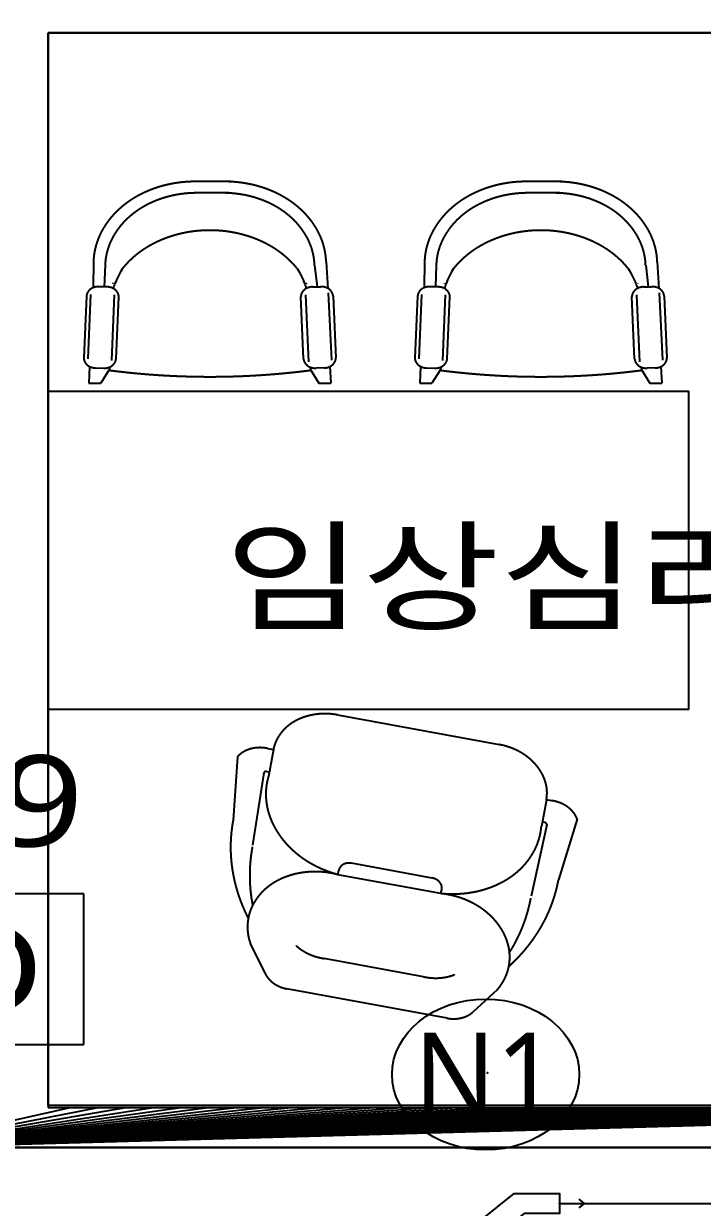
# Model space of a CAD drawing. Extents: x 11551484 to 2613213153046, y -2602833546311 to 14142.
# Drawn here: x 1300925540143 to 1301081582144, y -1301628905912 to -1301356682376 of the extents above; entities that cross this region are included whole.
import ezdxf
from ezdxf.enums import TextEntityAlignment as Align

# ---------------------------------------------------------------- set-up
doc = ezdxf.new("R2010")
doc.units = 0
doc.header["$LTSCALE"] = 1000
doc.header["$MEASUREMENT"] = 0
doc.header["$PDMODE"] = 35
doc.linetypes.add('DH-HID2', pattern=[1.2000000000000002, 0.8, -0.4])
doc.layers.get('0').update_dxf_attribs({"linetype": 'CONTINUOUS'})
for name, color, linetype in [('03-TEXT', 3, 'CONTINUOUS'), ('DVM_JOINT', 6, 'CONTINUOUS'), ('DVM_PIPE', 3, 'CONTINUOUS'), ('DVM_PIPE_MARK', 2, 'CONTINUOUS'), ('DVM_PIPE_MARK_LEN', 7, 'CONTINUOUS'), ('DVM_ROOM', 2, 'CONTINUOUS'), ('DVM_UNIT_BP', 7, 'CONTINUOUS'), ('DVM_UNIT_LP', 3, 'CONTINUOUS'), ('FU-FURM', 251, 'DH-HID2'), ('wall', 3, 'CONTINUOUS')]:
    doc.layers.add(name, color=color, linetype=linetype)
doc.layers.add('DVM_PMAT_MARK', color=6, linetype='CONTINUOUS', lineweight=25)
doc.styles.add('DVM_DEFAULT', font='malgun.ttf')
doc.styles.add('맑은 고딕', font='malgun.ttf')
pattern_1 = [(45, (-34694.73136349209, 110.6576521303505), (-35.35533905932738, 35.35533905932738), [])]

# ---------------------------------------------------------------- blocks, each defined once
blk = doc.blocks.new('F-123')
at = {"layer": 'FU-FURM'}
for p, q in [((42.47350075921531, 491.4605338691181), (-32.96147168626521, 491.4602996555914)), ((38.32481763634678, 462.7917416762648), (-29.56654631310994, 462.7918002296647)), ((-236.2190147402089, 289.2896831228136), (-236.7055348320519, 224.1474592422601)), ((236.2189875559761, 289.2895074627158), (239.5246190141097, 222.4946142365661)), ((-212.498569275218, 280.8380287026521), (-214.1810422947692, 226.3540436279873)), ((-179.2528930410281, 268.5487267508142), (-181.3991088849089, 263.9647577497672)), ((-177.1463178400827, 272.6601113662036), (-179.2528930410281, 268.5487267508142)), ((177.1464077626642, 272.6601113662036), (179.2528658567808, 268.5484339838877)), ((179.2528658567808, 268.5484339838877), (181.3991988074322, 263.9646991963527)), ((212.6958084514972, 280.8380287026521), (217.6497763045536, 226.4751320321084)), ((-189.4523660605428, 243.9042502870288), (-191.1001754750268, 239.2072146957071)), ((-187.6120331099173, 248.8784776119137), (-189.4523660605428, 243.9042502870288)), ((-185.6252581386307, 253.9798243398691), (-187.6120331099173, 248.8784776119137)), ((-183.5388253027722, 259.0587451205211), (-185.6252581386307, 253.9798243398691)), ((-181.3991088849089, 263.9647577497672), (-183.5388253027722, 259.0587451205211)), ((181.3991988074322, 263.9646991963527), (183.5387395651833, 259.0585694603942)), ((183.5387395651833, 259.0585694603942), (185.6251724009689, 253.9798828932835)), ((185.6251724009689, 253.9798828932835), (187.6121230324261, 248.8785947187134)), ((187.6121230324261, 248.8785947187134), (189.4525730898804, 243.9043673938577)), ((189.4525730898804, 243.9043673938577), (191.10032395095, 239.2072146957071)), ((-208.5227357505737, 226.1563088404364), (-224.8581352912825, 226.7267944891501)), ((-195.3256220881249, 224.3085981630575), (-195.9165428687938, 221.1727715269808)), ((-194.5850974038131, 227.5947898967279), (-195.3256220881249, 224.3085981630575)), ((-193.6583729491631, 231.1111549942871), (-194.5850974038131, 227.5947898967279)), ((-192.5087357505781, 234.9368576349225), (-193.6583729491631, 231.1111549942871)), ((-191.1001754750268, 239.2072146957071), (-192.5087357505781, 234.9368576349225)), ((191.10032395095, 239.2072146957071), (192.5085329061603, 234.9368576349225)), ((192.5085329061603, 234.9368576349225), (193.6582872115596, 231.1110964408726)), ((193.6582872115596, 231.1110964408726), (194.5849531128242, 227.5949070034258)), ((194.5849531128242, 227.5949070034258), (195.7946660864163, 222.2278450057056)), ((208.5226500129265, 226.1564259471488), (224.858049553708, 226.7269115958625)), ((-250.3102971741991, 203.0275453502109), (-255.7418264509124, 47.49341331802134)), ((-242.2473201362973, 206.7174626865453), (-247.8905199066739, 44.94036854192382)), ((-194.2784533165341, 205.7769781860552), (-199.4515279434218, 41.17813777267293)), ((-190.2534935002568, 45.20661079224374), (-184.8221984371285, 200.740625717619)), ((190.2535248694239, 45.20661079224374), (184.8221126994813, 200.7407428243168)), ((194.016809599625, 206.040936854246), (200.0604559830736, 37.3158392651676)), ((240.3531494389081, 211.5810241101863), (246.9006477167186, 41.84869115961192)), ((250.3102699899664, 203.0275453502109), (255.7417407132798, 47.49347187143576)), ((-244.3664257620349, 25.89810447764467), (-245.730192696612, -16.38218369685637)), ((-203.4639573349214, 24.26815384622023), (-203.7195428687792, 16.347695752047)), ((243.7573262471469, 25.52318714118155), (245.7302826191353, -16.38218369685637)), ((-232.041347690867, 22.07784730191634), (-215.6691766231324, 21.50601492538408)), ((-204.7753189882151, 16.38177382315916), (-221.1572684715738, -16.38230080367066)), ((204.7752332505825, 16.38177382315916), (204.3015363504874, 23.85213203217427)), ((204.7752332505825, 16.38177382315916), (221.1571827339267, -16.38230080367066)), ((232.0412619532199, 22.07784730191634), (215.6692079922414, 21.50619058549637)), ((-245.730192696612, -16.38218369685637), (-221.1572684715738, -16.38230080367066)), ((221.1571827339267, -16.38230080367066), (245.7302826191353, -16.38218369685637))]:
    blk.add_line(p, q, dxfattribs=at)
for centre, radius, start, end in [((-29.49757042334568, 284.6502640643303), 206.7734982778416, 90.83812199976282, 178.7143300002496), ((29.49748468571306, 284.6503811710427), 206.7734982778416, 1.285573000321378, 89.16188500000861), ((-26.44928110073124, 276.6628208955517), 186.0960723306544, 90.83807399987663, 178.7144210000752), ((26.64652027699594, 276.6628794489516), 186.0960723306544, 1.285554999842787, 89.16189200020295), ((-7.214552351797465e-05, 157.0747887485195), 211.5203628013778, 33.12382300035236, 146.8761480002216), ((-225.7155910892707, 202.1689770379307), 24.57298277841562, 88.0002430001321, 178.0002700000709), ((-209.3802501018454, 201.5983157290175), 24.57298277841562, 357.9997610001627, 88.00006899987858), ((-7.214552351797465e-05, 157.0747887485195), 211.5203628013778, 158.2782829998519, 158.4011099998542), ((209.380281471027, 201.5984328358172), 24.57298277841562, 91.99999300025696, 182.0002950003238), ((-7.214552351797465e-05, 157.0747887485195), 211.5203628013778, 21.59888799954956, 21.72170300017107), ((225.7155053516235, 202.1688013777166), 24.57298277841562, 2.000234000048807, 91.99973500013785), ((-231.1838333395372, 46.63589896674966), 24.57298277841562, 178.0001270001062, 268.0002609999452), ((-214.8116622718026, 46.0642422503297), 24.57298277841562, 268.0000840000845, 357.9999550000141), ((214.8115765341554, 46.06412514351541), 24.57298277841562, 181.9998680001053, 272.0001199997477), ((231.18374760189, 46.6358404133498), 24.57298277841562, 271.9998709997288, 2.000118000417714), ((4.496129076869693e-05, 1288.036033295066), 1288.036033295063, 260.8521540000509, 279.1478419998664)]:
    blk.add_arc(centre, radius, start, end, dxfattribs=at)
blk = doc.blocks.new('F-127')
at = {"layer": 'FU-FURM'}
for p, q in [((-160.7321544173756, 702.6015201604823), (170.2072524317482, 700.3664846457978)), ((-250.445935096519, 609.8917697166908), (-210.0434228023078, 675.3153368344647)), ((258.6606557859777, 606.4534626192544), (219.1454790826392, 672.4167625988921)), ((-98.23143481978332, 610.1773166152489), (106.4638970290252, 608.7948842820042)), ((-103.5473912009038, 396.3083404424615), (-103.6250559387408, 384.8086026981255)), ((-103.5473912009038, 396.3083404424615), (108.8907251631317, 394.873616366327)), ((108.8907251631317, 394.873616366327), (108.8130604252947, 383.373878621991)), ((-291.0811871576734, 178.962837936102), (-285.2292810499639, 363.1482825211642)), ((-80.78090992574289, 361.6537977338667), (85.65825546103588, 360.5297326090367)), ((293.4718152067653, 175.0149952390129), (290.108162560573, 359.2626781090221)), ((-349.7323596099013, 151.8653651796849), (-333.7109271603258, 310.460781892034)), ((351.7516427932569, 147.1278161724622), (337.8737571076053, 305.9251612031803)), ((-285.5007461529894, 174.4320944694919), (-280.5786036683567, 174.3988522413638)), ((-280.9669273574982, 116.9001635198147), (-280.5009389305342, 185.8985899856634)), ((282.5202221139189, 113.0945913664764), (282.9862105408538, 182.0930178323615)), ((287.8306882876786, 170.5600378598901), (282.9085458030022, 170.5932800880255)), ((-292.466665101776, 116.9778282575935), (-280.9669273574982, 116.9001635198147)), ((294.0199598582258, 113.0169266286466), (282.5202221139189, 113.0945913664764)), ((166.7461972925521, -1.126138698433351), (-166.7461972925521, 1.126138698440627))]:
    blk.add_line(p, q, dxfattribs=at)
for centre, radius, start, end in [((-161.120478106488, 645.1028314388968), 57.49999999989085, 89.6130525629817, 148.3024764638691), ((169.8189287426358, 642.8677959242123), 57.49999999989085, 30.92362866266467, 89.6130525629817), ((-116.2779664417758, 544.86119808488), 149.0973475944542, 154.1407541550238, 274.8981249750782), ((-102.9095511062042, 516.0723762219932), 94.22114719322936, 87.15407236006284, 126.9896893789537), ((109.8705485243845, 514.635342524416), 94.22114719322936, 52.23641574803334, 92.07203276655291), ((123.6265836005186, 543.2409764419572), 149.0973475944542, 264.3279801519721, 25.08535097139314), ((113.4151577469747, 309.0599027385106), 447.1282794310072, 147.901822922826, 179.8204886649624), ((-109.2304628272104, 310.5635643118003), 447.1282794310072, 359.4056164626941, 31.32428220430352), ((191.0291597408941, 365.2335220000241), 476.0589131693857, 162.0130095281785, 179.7111775234596), ((-186.0786702331679, 367.7803610147312), 476.0589131693857, 359.5149276016638, 17.21309559939859), ((-84.75237996911164, 200.2328504821926), 196.2726913237246, 95.49644273786069, 184.1881755073056), ((-80.62558045009791, 384.6532732225023), 22.99999999995634, 179.6130525638926, 269.6130525629817), ((87.44911459881405, 199.0698688363627), 196.2726913237246, 355.0379296188993, 83.72966238887804), ((85.81358493665175, 383.5292080976506), 22.99999999995634, 269.6130525629817, 359.6130525638926), ((-285.4619137840782, 180.1819633416599), 5.749999999989085, 177.888951007154, 269.6130525629817), ((287.8695206565753, 176.3099067320582), 5.749999999989085, 269.6130525629817, 1.337154119739256), ((-294.7887751518865, 177.6090146888673), 60.67563731141178, 205.1052965178918, 272.1932955449552), ((297.1607794479787, 173.611218566497), 60.67563731141178, 267.0328095814857, 334.1208086084733), ((-165.9695499143272, 116.1235161415752), 114.9999999997817, 179.6130525638926, 269.6130525629817), ((167.5228446707624, 113.8712387446722), 114.9999999997817, 269.6130525629817, 359.6130525638926)]:
    blk.add_arc(centre, radius, start, end, dxfattribs=at)
blk = doc.blocks.new('DVM_BACKGROUND')
at = {"layer": 'wall', "ltscale": 10}
h = blk.add_hatch(dxfattribs=at)
h.set_pattern_fill('_USER', color=256, scale=50, angle=45, pattern_type=0)
h.set_pattern_definition(pattern_1)
h.paths.add_polyline_path([(11482901.33441697, -14250865.27273537), (11482901.33441697, -14255272.95241223), (11483101.33441704, -14255272.95241223), (11483101.334417, -14252465.27273537), (11483101.334417, -14251665.27273537), (11483101.334417, -14250865.27273537)])
h.paths.add_polyline_path([(11485833.83441697, -14251865.27273535), (11485833.83441697, -14252565.27273535), (11485833.83441697, -14255272.95241223), (11485933.83441697, -14255272.95241223), (11485933.83441697, -14254268.70628947), (11485933.83441697, -14253468.70628947), (11485933.83441697, -14252565.27273534), (11488565.83441695, -14252565.27273533), (11488566.33441695, -14252565.77273533), (11488566.33441695, -14252665.27273532), (11488616.33441695, -14252665.27273532), (11488666.33441695, -14252665.27273532), (11488666.33441694, -14252465.27273532), (11485933.83441697, -14252465.27273535), (11485933.83441696, -14251865.27273534)])
h.paths.add_polyline_path([(11488616.33441698, -14255473.45241223), (11488666.33441698, -14255473.45241222), (11488666.33441698, -14255272.95241222), (11488666.33441697, -14253565.27273532), (11488566.33441696, -14253565.27273533), (11488566.33441698, -14255272.95241223), (11488566.33441698, -14255372.95241223), (11488566.33441698, -14255473.45241223)])
h.paths.add_polyline_path([(11481880.90492341, -14254179.65933639), (11481880.90492341, -14253458.56581121), (11482280.00708168, -14253458.56581121), (11482280.00708168, -14254179.65933639)], flags=9)
h = blk.add_hatch(dxfattribs=at)
h.set_pattern_fill('_USER', color=256, scale=50, angle=45, pattern_type=0)
h.set_pattern_definition(pattern_1)
h.paths.add_polyline_path([(11488666.33441698, -14256373.45241223), (11488566.33441698, -14256373.45241222), (11488566.33441698, -14258567.45241224), (11488666.33441698, -14258567.45241224)])
h.paths.add_polyline_path([(11482901.33441697, -14255272.95241223), (11482901.33441697, -14257527.45241225), (11483061.33441698, -14257527.45241225), (11483061.33441698, -14258312.45241225), (11482901.33441697, -14258312.45241225), (11482901.33441697, -14258617.45241219), (11483201.30059421, -14258617.45241219), (11483201.23574627, -14255372.95241223), (11485598.08535055, -14255372.95241223), (11485617.34994202, -14255372.95241223), (11485617.34994202, -14255372.95241223), (11485627.34994202, -14255372.95241223), (11485698.08535055, -14255372.95241223), (11488565.83441698, -14255372.95241223), (11488566.33441698, -14255372.95241223), (11488566.33441698, -14255272.95241223), (11485933.83441697, -14255272.95241223), (11485833.83441697, -14255272.95241223), (11483101.33441707, -14255272.95241223)])
h.paths.add_polyline_path([(11481880.90492341, -14254179.65933639), (11481880.90492341, -14253458.56581121), (11482280.00708168, -14253458.56581121), (11482280.00708168, -14254179.65933639)], flags=9)
h.paths.add_polyline_path([(11481880.90492341, -14257334.42111727), (11481880.90492341, -14256605.9837072), (11482280.00708168, -14256605.9837072), (11482280.00708168, -14257334.42111727)], flags=9)
h.paths.add_polyline_path([(11485520.37542417, -14259048.74650818), (11486247.29340978, -14259048.74650818), (11486247.29340978, -14259447.84866645), (11485520.37542417, -14259447.84866645)], flags=9)
h.paths.add_polyline_path([(11485630.37757317, -14255857.97229187), (11485657.15278801, -14255857.97229187), (11485657.15278801, -14255624.34045108), (11485630.37757317, -14255624.34045108)], flags=9)
at = {"color": 251, "true_color": 0x636466}
blk.add_lwpolyline([(11485933.83441697, -14254268.70628947), (11487233.83441697, -14254268.70628947), (11487233.83441697, -14253468.70628947), (11485933.83441697, -14253468.70628947)], close=True, dxfattribs=at)
at = {"layer": 'wall', "ltscale": 10}
for p, q in [((11488565.83441695, -14252565.27273533), (11485933.83441697, -14252565.27273534)), ((11485933.83441697, -14252565.27273535), (11485933.83441697, -14255272.95241223)), ((11485933.83441697, -14252565.27273535), (11485933.83441697, -14252565.27273534)), ((11488566.33441698, -14255272.95241223), (11485933.83441697, -14255272.95241223)), ((11488565.83441698, -14255372.95241223), (11483201.23574627, -14255372.95241223))]:
    blk.add_line(p, q, dxfattribs=at)
at = {"color": 251, "true_color": 0x636466}
for p in [(11486261.68268669, -14253431.12653098), (11486933.83437201, -14253431.12653098)]:
    blk.add_blockref('F-123', p, dxfattribs=at)
at = {"color": 251, "true_color": 0x636466, "rotation": 167.5467662269849}
blk.add_blockref('F-127', (11486684.89180539, -14254320.40693723), dxfattribs=at)
at = {"layer": '03-TEXT', "style": '맑은 고딕'}
blk.add_text('임상심리실', height=222.2222222222222, dxfattribs=at).set_placement((11486292.09244066, -14253824.02957903), align=Align.TOP_LEFT)
blk = doc.blocks.new('DVM_LP_VEC')
at = {"layer": 'DVM_UNIT_LP', "color": 0}
blk.add_line((0, 0), (100, 0), dxfattribs=at)
blk.add_lwpolyline([(78.78679656440357, 21.21320343559637), (100, 0), (78.78679656440357, -21.21320343559637)], dxfattribs=at)
blk.add_point((0, 0), dxfattribs=at)
blk = doc.blocks.new('ACC_AC_RF')
at = {"layer": 'DVM_JOINT'}
blk.add_lwpolyline([(-150, 25), (-150, -25), (-42.33921121747699, -25), (57.66078878252301, -125), (150, -125), (150, -75), (78.37146690126974, -75), (28.37146690126974, -25), (150, -25), (150, 25), (-150, 25)], dxfattribs=at)
at = {"layer": 'DVM_UNIT_BP'}
for p in [(-150, 0), (150, 0), (150, -100)]:
    blk.add_point(p, dxfattribs=at)
at = {"layer": 'DVM_UNIT_LP', "xscale": 0.5, "yscale": 0.5, "zscale": 0.5, "rotation": 180}
blk.add_blockref('DVM_LP_VEC', (-150, 0), dxfattribs=at)
at = {"layer": 'DVM_UNIT_LP', "color": 1, "xscale": -0.5, "yscale": 0.5, "zscale": 0.5, "rotation": 180}
blk.add_blockref('DVM_LP_VEC', (150, 0), dxfattribs=at)
at = {"layer": 'DVM_UNIT_LP', "color": 2, "xscale": -0.5, "yscale": 0.5, "zscale": 0.5, "rotation": 180}
blk.add_blockref('DVM_LP_VEC', (150, -100), dxfattribs=at)
blk = doc.blocks.new('CAD_PIPE_MARK_LG')
at = {"layer": 'DVM_PIPE_MARK', "color": 0}
for p, q in [((380, 190), (-380, 190)), ((-380, 190), (-380, -190)), ((0, -190), (0, 190)), ((380, -190), (380, 190)), ((-380, -190), (380, -190))]:
    blk.add_line(p, q, dxfattribs=at)
at = {"layer": 'DVM_PIPE_MARK', "color": 0, "style": 'DVM_DEFAULT'}
for tag, p in [('L', (-190, 0)), ('G', (190, 0))]:
    blk.add_attdef(tag, text='', height=230, dxfattribs=at).set_placement(p, align=Align.MIDDLE)
at = {"layer": 'DVM_PIPE_MARK_LEN', "color": 0, "style": 'DVM_DEFAULT'}
blk.add_attdef('T', text='', height=230, dxfattribs=at).set_placement((380, 240), align=Align.BOTTOM_RIGHT)
blk = doc.blocks.new('CAD_PMAT_MARK')
at = {"layer": 'DVM_PMAT_MARK'}
blk.add_circle((0, 0), 190, dxfattribs=at)
at = {"layer": 'DVM_UNIT_LP', "color": 1}
blk.add_point((3.920755264646232, 3.920754650192976), dxfattribs=at)
at = {"layer": 'DVM_PMAT_MARK', "style": 'DVM_DEFAULT', "width": 0.8}
blk.add_attdef('$SYM', text='', height=210, dxfattribs=at).set_placement((0, 0), align=Align.MIDDLE)
blk = doc.blocks.new('260514_슬하신경정신과의원(에어컨 오봉수)')
at = {"layer": 'DVM_PIPE'}
blk.add_lwpolyline([(11486971.67607974, -14255513.65251682), (11487362.58464649, -14255513.65251683, 0.414213562373095), (11487512.58464649, -14255363.65251683), (11487512.58464649, -14253555.50113212, -0.414213562373095), (11487662.58464649, -14253405.50113212), (11488116.33441697, -14253405.50113212), (11488116.33441697, -14253523.16017799)], format="xyb", dxfattribs=at)
at = {"layer": 'DVM_ROOM'}
for points in [[(11485933.83441697, -14252565.27273535), (11488566.33441698, -14252565.27273535), (11488566.33441698, -14255266.64489477), (11485933.83441697, -14255266.64489477)], [(11485698.08535055, -14255372.95241223), (11488566.33441698, -14255372.95241223), (11488566.33441698, -14258567.45241224), (11485698.08535055, -14258567.45241224)]]:
    blk.add_lwpolyline(points, close=True, dxfattribs=at)
blk.add_blockref('DVM_BACKGROUND', (0, 0))
at = {"layer": 'DVM_JOINT', "extrusion": (0, 0, -1), "rotation": 180}
blk.add_blockref('ACC_AC_RF', (-11486821.67607974, -14255613.65251682), dxfattribs=at)
at = {"layer": 'DVM_PIPE_MARK', "color": 2}
ref = blk.add_blockref('CAD_PIPE_MARK_LG', (11485625.98471919, -14254923.65251682), dxfattribs=at)
ref.add_attrib('L', 'B', dxfattribs={"color": 4, "height": 230, "style": 'DVM_DEFAULT'}).set_placement((11485435.98471919, -14254923.65251682), align=Align.MIDDLE)
ref.add_attrib('G', 'D', dxfattribs={"color": 3, "height": 230, "style": 'DVM_DEFAULT'}).set_placement((11485815.98471919, -14254923.65251682), align=Align.MIDDLE)
ref.add_attrib('T', '2.09', dxfattribs={"layer": 'DVM_PIPE_MARK_LEN', "color": 2, "height": 230, "style": 'DVM_DEFAULT'}).set_placement((11486005.98471919, -14254683.65251682), align=Align.BOTTOM_RIGHT)
at = {"layer": 'DVM_PMAT_MARK', "color": 6}
ref = blk.add_blockref('CAD_PMAT_MARK', (11486821.67607974, -14255188.65251682), dxfattribs=at)
ref.add_attrib('$SYM', 'N1', dxfattribs={"color": 6, "height": 210, "style": 'DVM_DEFAULT', "width": 0.8}).set_placement((11486821.67607974, -14255188.65251682), align=Align.MIDDLE)

msp = doc.modelspace()

# ---------------------------------------------------------------- block references
at = {"layer": 'wall', "ltscale": 10, "xscale": 113262, "yscale": 91306, "zscale": 113262}
msp.add_blockref('260514_슬하신경정신과의원(에어컨 오봉수)', (11365289, -14088532), dxfattribs=at)

doc.saveas('drawing.dxf')
